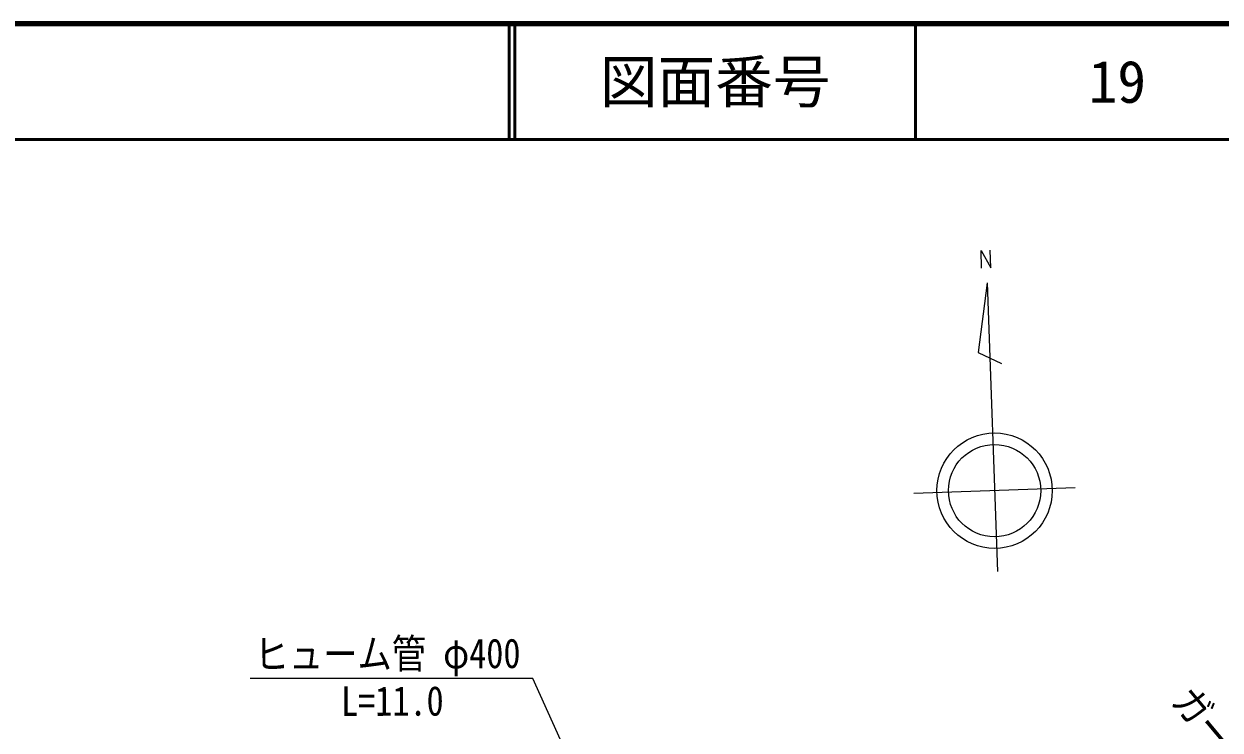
# Model space of a CAD drawing. Units: millimetres, scale not verified. Extents: x 40000 to 680000, y 20000 to 380000.
# Drawn here: x 466679 to 570408, y 318828 to 380000 of the extents above; entities that cross this region are included whole.
import ezdxf
from ezdxf.enums import TextEntityAlignment as Align

# ---------------------------------------------------------------- set-up
doc = ezdxf.new("R2010")
doc.units = ezdxf.units.MM
doc.header["$LTSCALE"] = 1000
for name, color, linetype, lineweight in [('M-BGD', 7, 'Continuous', 13), ('M-STR-HTXT', 7, 'Continuous', 13), ('M-TTL', 2, 'Continuous', 140), ('M-TTL-LINE', 7, 'Continuous', 50), ('M-WORK', 1, 'Continuous', 13)]:
    doc.layers.add(name, color=color, linetype=linetype, lineweight=lineweight)
doc.layers.add('M-TTL-TXT', color=7, linetype='Continuous')
doc.styles.add('ＭＳ ゴシック', font='')
doc.styles.add('ＭＳ 明朝', font='')
doc.styles.get('ＭＳ ゴシック').set_extended_font_data('MS Gothic')
doc.styles.get('ＭＳ 明朝').set_extended_font_data('MS Mincho')

msp = doc.modelspace()

# ---------------------------------------------------------------- linework, layer by layer
at = {"layer": 'M-BGD'}
for p, q in [((549731, 358843), (549676, 360385)), ((549676, 360385), (550531, 358866)), ((550531, 358866), (550468, 360415)), ((550213, 357558), (549427, 351526)), ((550213, 357558), (551102, 332573)), ((549427, 351526), (551461, 350597)), ((557848, 339818), (543857, 339320))]:
    msp.add_line(p, q, dxfattribs=at)
for radius in [5000, 4000]:
    msp.add_circle((550853, 339569), radius, dxfattribs=at)
at = {"layer": 'M-TTL'}
msp.add_line((680000, 380000), (40000, 380000), dxfattribs=at)
at = {"layer": 'M-TTL-LINE'}
for p, q in [((508747, 380000), (508747, 370000)), ((509247, 380000), (509247, 370000)), ((543997, 380000), (543997, 370000)), ((40000, 370000), (680000, 370000))]:
    msp.add_line(p, q, dxfattribs=at)
at = {"layer": 'M-WORK'}
for p, q in [((510808, 323288), (486308, 323288)), ((523270, 295896), (510808, 323288))]:
    msp.add_line(p, q, dxfattribs=at)

# ---------------------------------------------------------------- texts
at = {"layer": 'M-STR-HTXT', "style": 'ＭＳ 明朝', "width": 0.85}
msp.add_text('ガードパイプ', height=2566, rotation=309.9, dxfattribs=at).set_placement((565502, 320763), align=Align.BOTTOM_LEFT)
at = {"layer": 'M-TTL-TXT', "style": 'ＭＳ ゴシック'}
for s, p in [('図面番号', (526622, 375000)), ('19', (561497, 375000))]:
    msp.add_text(s, height=3666, dxfattribs=at).set_placement(p, align=Align.MIDDLE_CENTER)
at = {"layer": 'M-WORK', "style": 'ＭＳ 明朝', "width": 0.85}
for s, p in [('ヒューム管 φ400', (486684, 323349)), ('L=11.0', (494184, 319277))]:
    msp.add_text(s, height=2566, rotation=0.2, dxfattribs=at).set_placement(p, align=Align.BOTTOM_LEFT)

doc.saveas('drawing.dxf')
